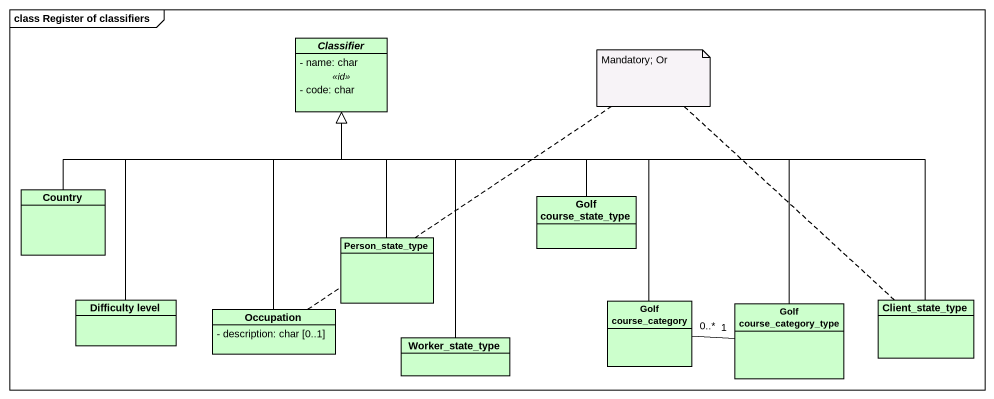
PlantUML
@startuml
mainframe class Register of classifiers
hide circle
hide empty members
skinparam classAttributeIconSize 0
abstract class Classifier #CCFFCC {
  - name: char
  .. <<id>> ..
  - code: char
}
class Country #CCFFCC
class "Golf course_state_type" as Golf_course_state_type #CCFFCC
class Person_state_type #CCFFCC
class "Difficulty level" as Difficulty_level #CCFFCC
class Occupation #CCFFCC {
  - description: char [0..1]
}
class "Golf course_category" as Golf_course_category #CCFFCC
class "Golf course_category_type" as Golf_course_category_type #CCFFCC
class Client_state_type #CCFFCC
class Worker_state_type #CCFFCC
Country -right-|> Classifier
Golf_course_state_type -up-|> Classifier
Person_state_type -up-|> Classifier
Difficulty_level -up-|> Classifier
Occupation -up-|> Classifier
Golf_course_category -up-|> Classifier
Golf_course_category_type -left-|> Classifier
Golf_course_category_type "1" -left- "0..*" Golf_course_category
Client_state_type -left-|> Classifier
Worker_state_type -up-|> Classifier
note as N1
  Mandatory; Or
end note
N1 .. Occupation
N1 .. Client_state_type
@enduml
